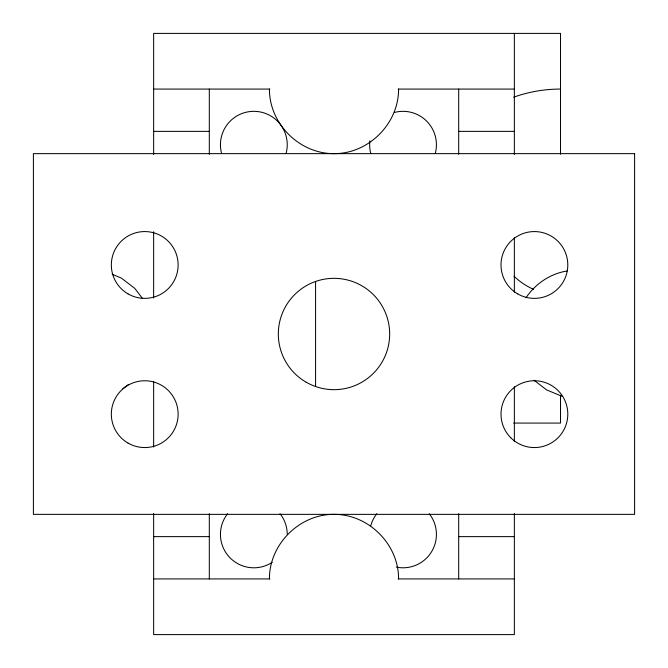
<?xml version="1.0" encoding="UTF-8"?>
<svg xmlns="http://www.w3.org/2000/svg" width="668" height="668" viewBox="0 0 668 668"><rect width="100%" height="100%" fill="white"/><g stroke="black" fill="none" stroke-linecap="round" stroke-linejoin="round"><path stroke-width="1" d="M269.429 578.931C269.212 544.37 299.439 514.143 334 514.36C368.561 514.143 398.788 544.37 398.571 578.931M398.571 89.069C398.788 123.63 368.561 153.857 334 153.64C299.439 153.857 269.212 123.63 269.429 89.069M526.033 297.778C535.235 283.775 550.557 273.538 567.132 270.983M122.929 388.718L128.431 384.492M153.64 89.069L269.83 89.069M398.17 89.069L514.36 89.069M153.64 131.371L209.309 131.371M458.691 131.371L514.36 131.371M513.617 423.069L560.519 423.069L560.519 395.231M153.64 536.629L209.309 536.629M458.691 536.629L514.36 536.629M153.64 578.931L269.83 578.931M398.17 578.931L514.36 578.931M562.222 396.374L546.649 389.92L534.058 380.267M112.191 274.281L121.351 278.08L134.727 288.342L142.576 298.563M560.519 154.199L560.519 33.4L153.64 33.4L153.64 154.475M514.36 33.4L514.36 154.475M514.36 237.633L514.36 292.25M514.36 386.613L514.36 441.506M514.36 513.525L514.36 634.6L153.64 634.6L153.64 513.525M458.691 89.069L458.691 154.291M458.691 513.709L458.691 578.931M315.58 281.37L315.58 386.597M209.309 89.069L209.309 154.291M209.309 513.709L209.309 578.931M153.64 231.712L153.64 298.062M153.64 381.403L153.64 447.034M513.6 97.211A139.169 139.169 0 0 1 560.519 89.069M533.532 289.336A66.8 66.8 0 0 1 514.009 276.185M429.223 513.684A33.4 33.4 0 0 1 396.266 567.107M370.765 525.758A33.4 33.4 0 0 1 376.827 513.684M394.379 112.474A33.4 33.4 0 0 1 435.285 153.381M370.765 153.381A33.4 33.4 0 0 1 369.855 140.856M221.576 153.381A33.4 33.4 0 0 1 253.84 111.331A33.4 33.4 0 0 1 286.104 153.381M272.185 562.314A33.4 33.4 0 0 1 227.646 513.684M280.034 513.684A33.4 33.4 0 0 1 287.24 534.4M634.6 153.64L33.4 153.64L33.4 514.36L634.6 514.36L634.6 153.64M306.169 382.213A55.669 55.669 0 0 0 389.669 334A55.669 55.669 0 0 0 306.169 285.787A55.669 55.669 0 0 0 306.169 382.213M517.7 293.895A33.4 33.4 0 0 0 567.8 264.971A33.4 33.4 0 0 0 517.7 236.046A33.4 33.4 0 0 0 517.7 293.895M128.031 293.895A33.4 33.4 0 0 0 178.131 264.971A33.4 33.4 0 0 0 128.031 236.046A33.4 33.4 0 0 0 128.031 293.895M128.031 443.084A33.4 33.4 0 0 0 178.131 414.16A33.4 33.4 0 0 0 128.031 385.236A33.4 33.4 0 0 0 128.031 443.084M510.786 437.774A33.4 33.4 0 0 0 566.664 422.802A33.4 33.4 0 0 0 525.758 381.896A33.4 33.4 0 0 0 510.786 437.774"/></g></svg>
